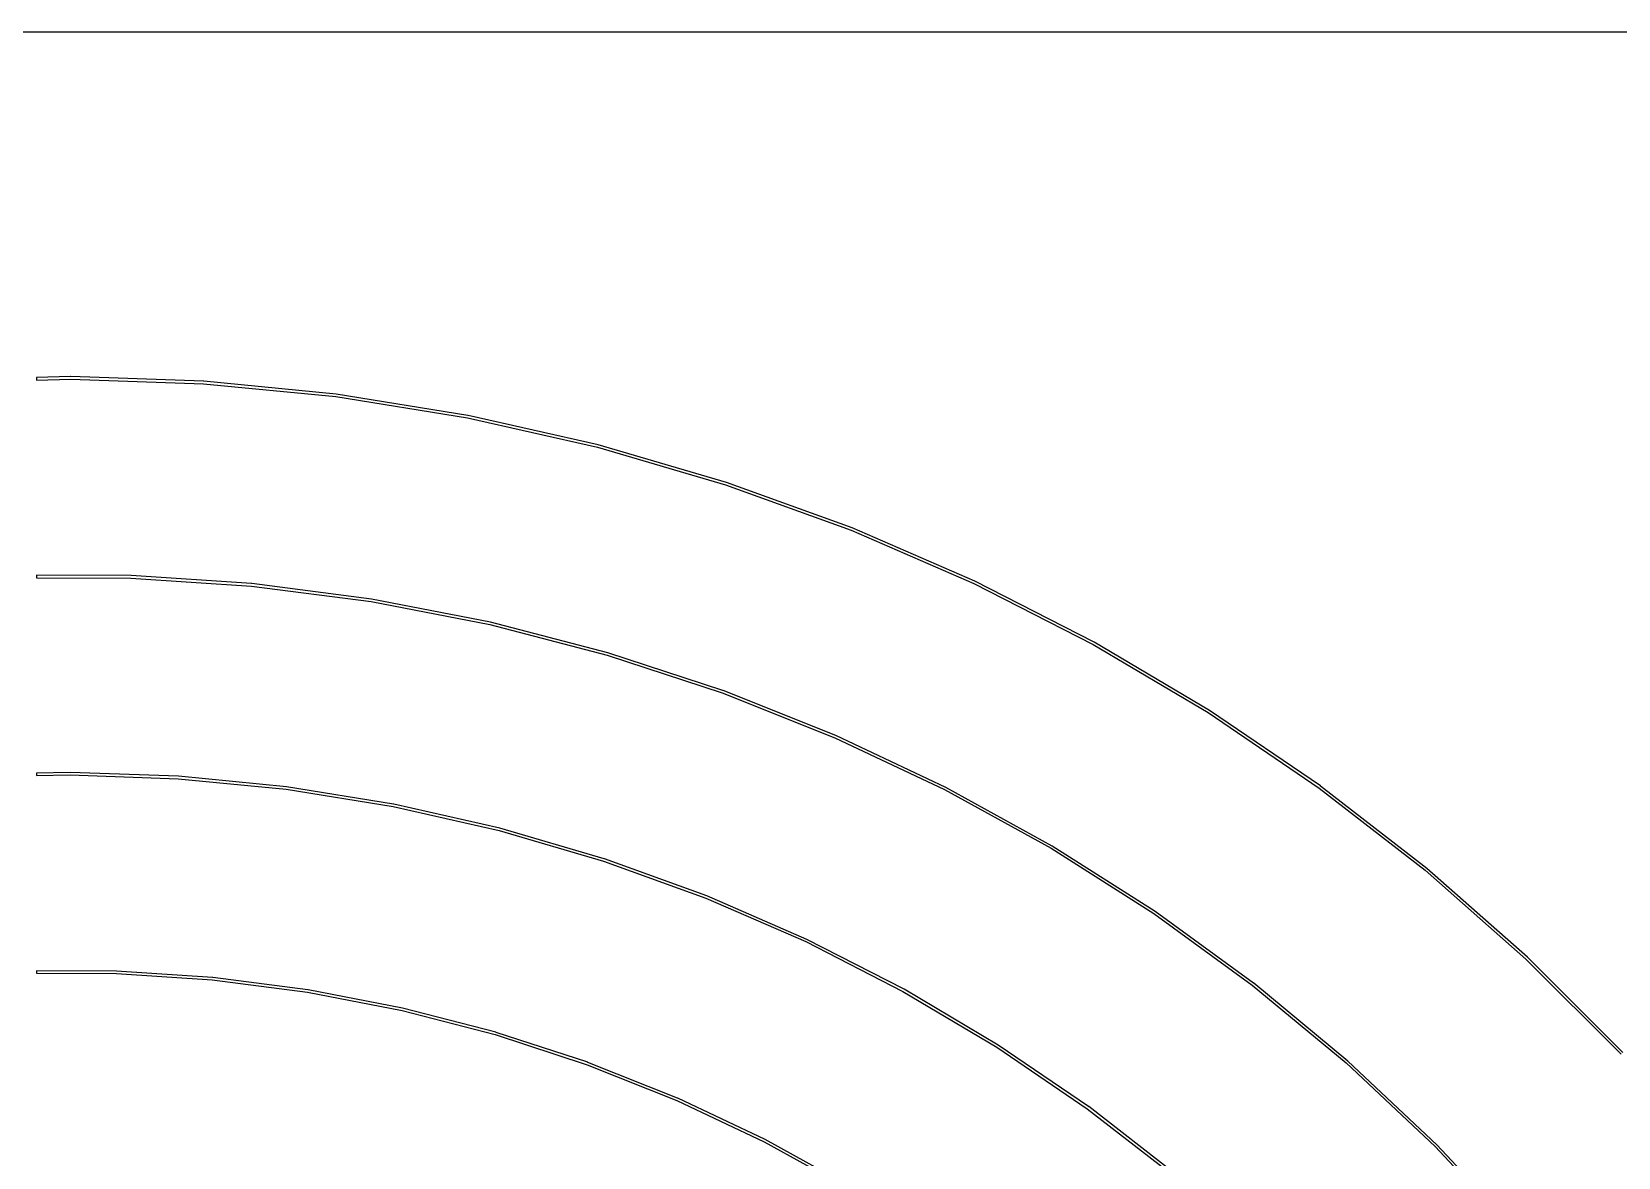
# Model space of a CAD drawing. Extents: x 1.97 to 5.91, y -5.91 to -1.97.
# Drawn here: x 3.937 to 5.2, y -2.864 to -1.969 of the extents above; entities that cross this region are included whole.
import ezdxf

# ---------------------------------------------------------------- set-up
doc = ezdxf.new("R2010")
doc.units = 0
doc.header["$MEASUREMENT"] = 0
doc.layers.add('WHITE', color=7, linetype='CONTINUOUS')

msp = doc.modelspace()

# ---------------------------------------------------------------- linework, layer by layer
at = {"layer": 'WHITE', "linetype": 'CONTINUOUS'}
for p, q in [((1.9685, -1.9685), (5.9055, -1.9685)), ((3.9679, -2.2429), (3.9409, -2.2437)), ((3.9409, -2.2437), (3.9409, -2.2457)), ((3.9409, -2.2457), (3.968, -2.2449)), ((3.968, -2.2429), (3.9679, -2.2429)), ((3.968, -2.2429), (3.968, -2.2429)), ((4.0738, -2.2466), (3.968, -2.2429)), ((3.968, -2.2449), (4.0737, -2.2486)), ((4.0738, -2.2466), (4.0738, -2.2466)), ((4.0739, -2.2466), (4.0738, -2.2466)), ((4.0739, -2.2466), (4.0739, -2.2466)), ((4.1794, -2.2569), (4.0739, -2.2466)), ((4.0737, -2.2486), (4.1791, -2.2589)), ((4.1791, -2.2589), (4.2838, -2.2757)), ((4.1794, -2.2569), (4.1794, -2.2569)), ((4.1794, -2.2569), (4.1794, -2.2569)), ((4.1794, -2.2569), (4.1794, -2.2569)), ((4.2841, -2.2738), (4.1794, -2.2569)), ((4.2838, -2.2757), (4.3873, -2.2991)), ((4.2841, -2.2738), (4.2841, -2.2738)), ((4.2842, -2.2738), (4.2841, -2.2738)), ((4.2842, -2.2738), (4.2842, -2.2738)), ((4.3878, -2.2972), (4.2842, -2.2738)), ((4.3878, -2.2972), (4.3878, -2.2972)), ((4.3878, -2.2972), (4.3878, -2.2972)), ((4.3878, -2.2972), (4.3878, -2.2972)), ((4.3878, -2.2972), (4.3878, -2.2972)), ((4.4898, -2.3271), (4.3878, -2.2972)), ((4.3873, -2.2991), (4.4892, -2.329)), ((4.4892, -2.329), (4.5892, -2.3651)), ((4.4898, -2.3271), (4.4898, -2.3271)), ((4.4899, -2.3271), (4.4898, -2.3271)), ((4.4899, -2.3271), (4.4899, -2.3271)), ((4.5899, -2.3633), (4.4899, -2.3271)), ((4.5892, -2.3651), (4.6868, -2.4075)), ((4.5899, -2.3633), (4.5899, -2.3633)), ((4.5899, -2.3633), (4.5899, -2.3633)), ((4.5899, -2.3633), (4.5899, -2.3633)), ((4.6876, -2.4058), (4.5899, -2.3633)), ((3.9409, -2.401), (3.9409, -2.403)), ((4.0161, -2.4013), (3.9409, -2.401)), ((3.9409, -2.403), (4.016, -2.4033)), ((4.016, -2.4033), (4.1118, -2.4097)), ((4.0161, -2.4013), (4.0161, -2.4013)), ((4.0161, -2.4013), (4.0161, -2.4013)), ((4.112, -2.4077), (4.0161, -2.4013)), ((4.1118, -2.4097), (4.2072, -2.422)), ((4.112, -2.4077), (4.112, -2.4077)), ((4.1121, -2.4077), (4.112, -2.4077)), ((4.1121, -2.4077), (4.1121, -2.4077)), ((4.2075, -2.4201), (4.1121, -2.4077)), ((4.6868, -2.4075), (4.7816, -2.456)), ((4.6876, -2.4058), (4.6876, -2.4058)), ((4.6876, -2.4058), (4.6876, -2.4058)), ((4.6876, -2.4058), (4.6876, -2.4058)), ((4.7825, -2.4543), (4.6876, -2.4058)), ((4.2072, -2.422), (4.3016, -2.4403)), ((4.2075, -2.4201), (4.2075, -2.4201)), ((4.2075, -2.4201), (4.2075, -2.4201)), ((4.2075, -2.4201), (4.2075, -2.4201)), ((4.302, -2.4384), (4.2075, -2.4201)), ((4.3016, -2.4403), (4.3949, -2.4645)), ((4.302, -2.4384), (4.302, -2.4384)), ((4.3021, -2.4384), (4.302, -2.4384)), ((4.3954, -2.4627), (4.3021, -2.4384)), ((4.7816, -2.456), (4.8733, -2.5103)), ((4.7825, -2.4543), (4.7825, -2.4543)), ((4.7826, -2.4543), (4.7825, -2.4543)), ((4.7826, -2.4543), (4.7826, -2.4543)), ((4.8744, -2.5087), (4.7826, -2.4543)), ((4.3949, -2.4645), (4.4865, -2.4946)), ((4.3955, -2.4627), (4.3954, -2.4627)), ((4.3955, -2.4627), (4.3955, -2.4627)), ((4.4871, -2.4927), (4.3955, -2.4627)), ((4.4865, -2.4946), (4.5762, -2.5303)), ((4.4871, -2.4927), (4.4871, -2.4927)), ((4.4872, -2.4927), (4.4871, -2.4927)), ((4.4872, -2.4927), (4.4872, -2.4927)), ((4.5769, -2.5285), (4.4872, -2.4927)), ((4.8733, -2.5103), (4.9616, -2.5704)), ((4.8744, -2.5087), (4.8744, -2.5087)), ((4.8744, -2.5087), (4.8744, -2.5087)), ((4.8744, -2.5087), (4.8744, -2.5087)), ((4.9627, -2.5687), (4.8744, -2.5087)), ((4.5762, -2.5303), (4.6635, -2.5716)), ((4.5769, -2.5285), (4.5769, -2.5285)), ((4.577, -2.5285), (4.5769, -2.5285)), ((4.577, -2.5285), (4.577, -2.5285)), ((4.6644, -2.5698), (4.577, -2.5285)), ((3.9675, -2.5579), (3.9409, -2.5586)), ((3.9409, -2.5586), (3.9409, -2.5605)), ((3.9409, -2.5605), (3.9675, -2.5598)), ((3.9675, -2.5579), (3.9675, -2.5579)), ((3.9675, -2.5579), (3.9675, -2.5579)), ((3.9676, -2.5579), (3.9675, -2.5579)), ((3.9675, -2.5598), (4.0536, -2.5629)), ((3.9676, -2.5579), (3.9676, -2.5579)), ((4.0537, -2.5609), (3.9676, -2.5579)), ((4.0536, -2.5629), (4.1395, -2.5713)), ((4.0537, -2.5609), (4.0537, -2.5609)), ((4.0538, -2.5609), (4.0537, -2.5609)), ((4.0538, -2.5609), (4.0538, -2.5609)), ((4.1397, -2.5693), (4.0538, -2.5609)), ((4.1395, -2.5713), (4.2247, -2.5851)), ((4.1397, -2.5693), (4.1397, -2.5693)), ((4.1397, -2.5693), (4.1397, -2.5693)), ((4.1397, -2.5693), (4.1397, -2.5693)), ((4.225, -2.5831), (4.1397, -2.5693)), ((4.6635, -2.5716), (4.7482, -2.6183)), ((4.6644, -2.5698), (4.6644, -2.5698)), ((4.6645, -2.5698), (4.6644, -2.5698)), ((4.6645, -2.5698), (4.6645, -2.5698)), ((4.7492, -2.6166), (4.6645, -2.5698)), ((4.9616, -2.5704), (5.0459, -2.6358)), ((4.9627, -2.5687), (4.9627, -2.5687)), ((4.9627, -2.5688), (4.9627, -2.5687)), ((4.9627, -2.5688), (4.9627, -2.5688)), ((5.0472, -2.6343), (4.9627, -2.5688)), ((4.2247, -2.5851), (4.309, -2.6042)), ((4.225, -2.5831), (4.225, -2.5831)), ((4.2251, -2.5831), (4.225, -2.5831)), ((4.2251, -2.5831), (4.2251, -2.5831)), ((4.3095, -2.6022), (4.2251, -2.5831)), ((4.309, -2.6042), (4.392, -2.6285)), ((4.3095, -2.6022), (4.3095, -2.6022)), ((4.3095, -2.6022), (4.3095, -2.6022)), ((4.3095, -2.6023), (4.3095, -2.6022)), ((4.3095, -2.6023), (4.3095, -2.6023)), ((4.3926, -2.6266), (4.3095, -2.6023)), ((4.7482, -2.6183), (4.8299, -2.6702)), ((4.7492, -2.6166), (4.7492, -2.6166)), ((4.7492, -2.6166), (4.7492, -2.6166)), ((4.7492, -2.6166), (4.7492, -2.6166)), ((4.7492, -2.6166), (4.7492, -2.6166)), ((4.831, -2.6686), (4.7492, -2.6166)), ((4.392, -2.6285), (4.4735, -2.658)), ((4.3927, -2.6267), (4.3926, -2.6266)), ((4.3927, -2.6266), (4.3927, -2.6267)), ((4.4742, -2.6562), (4.3927, -2.6266)), ((5.0459, -2.6358), (5.1261, -2.7065)), ((5.0472, -2.6343), (5.0472, -2.6343)), ((5.0472, -2.6343), (5.0472, -2.6343)), ((5.0472, -2.6343), (5.0472, -2.6343)), ((5.1274, -2.705), (5.0472, -2.6343)), ((4.4735, -2.658), (4.553, -2.6926)), ((4.4742, -2.6562), (4.4742, -2.6562)), ((4.4742, -2.6562), (4.4742, -2.6562)), ((4.4742, -2.6562), (4.4742, -2.6562)), ((4.5538, -2.6908), (4.4742, -2.6562)), ((4.8299, -2.6702), (4.9083, -2.7272)), ((4.831, -2.6686), (4.831, -2.6686)), ((4.831, -2.6686), (4.831, -2.6686)), ((4.831, -2.6686), (4.831, -2.6686)), ((4.9094, -2.7257), (4.831, -2.6686)), ((4.553, -2.6926), (4.6303, -2.7322)), ((4.5538, -2.6909), (4.5538, -2.6908)), ((4.5539, -2.6909), (4.5538, -2.6909)), ((4.5539, -2.6909), (4.5539, -2.6909)), ((4.6312, -2.7304), (4.5539, -2.6909)), ((5.1261, -2.7065), (5.2018, -2.7821)), ((5.1274, -2.705), (5.1274, -2.705)), ((5.1275, -2.7051), (5.1274, -2.705)), ((5.2032, -2.7807), (5.1275, -2.7051)), ((3.9409, -2.7158), (3.9409, -2.7178)), ((4.0046, -2.716), (3.9409, -2.7158)), ((3.9409, -2.7178), (4.0045, -2.718)), ((4.0045, -2.718), (4.0807, -2.723)), ((4.0046, -2.716), (4.0046, -2.716)), ((4.0046, -2.716), (4.0046, -2.716)), ((4.0809, -2.7211), (4.0046, -2.716)), ((4.0807, -2.723), (4.1566, -2.7329)), ((4.0809, -2.7211), (4.0809, -2.7211)), ((4.081, -2.7211), (4.0809, -2.7211)), ((4.081, -2.7211), (4.081, -2.7211)), ((4.1568, -2.7309), (4.081, -2.7211)), ((4.9094, -2.7257), (4.9094, -2.7257)), ((4.9095, -2.7257), (4.9094, -2.7257)), ((4.9095, -2.7257), (4.9095, -2.7257)), ((4.9843, -2.7876), (4.9095, -2.7257)), ((4.1566, -2.7329), (4.2317, -2.7474)), ((4.1568, -2.7309), (4.1568, -2.7309)), ((4.1569, -2.7309), (4.1568, -2.7309)), ((4.1569, -2.7309), (4.1569, -2.7309)), ((4.2321, -2.7455), (4.1569, -2.7309)), ((4.6303, -2.7322), (4.7051, -2.7765)), ((4.6312, -2.7305), (4.6312, -2.7304)), ((4.6313, -2.7305), (4.6312, -2.7305)), ((4.6313, -2.7305), (4.6313, -2.7305)), ((4.6313, -2.7305), (4.6313, -2.7305)), ((4.7061, -2.7749), (4.6313, -2.7305)), ((4.9083, -2.7272), (4.983, -2.7891)), ((4.2317, -2.7474), (4.3059, -2.7666)), ((4.2321, -2.7455), (4.2321, -2.7455)), ((4.2322, -2.7455), (4.2321, -2.7455)), ((4.3064, -2.7647), (4.2322, -2.7455)), ((4.3064, -2.7647), (4.3064, -2.7647)), ((4.3064, -2.7647), (4.3064, -2.7647)), ((4.3065, -2.7648), (4.3064, -2.7647)), ((4.3065, -2.7648), (4.3065, -2.7648)), ((4.3795, -2.7886), (4.3065, -2.7648)), ((4.3059, -2.7666), (4.3789, -2.7905)), ((4.7051, -2.7765), (4.777, -2.8255)), ((4.7061, -2.7749), (4.7061, -2.7749)), ((4.7061, -2.7749), (4.7061, -2.7749)), ((4.7781, -2.8239), (4.7061, -2.7749)), ((4.3795, -2.7886), (4.3795, -2.7886)), ((4.3796, -2.7887), (4.3795, -2.7886)), ((4.3796, -2.7887), (4.3796, -2.7887)), ((4.451, -2.8171), (4.3796, -2.7887)), ((4.983, -2.7891), (5.0538, -2.8556)), ((4.9843, -2.7876), (4.9843, -2.7876)), ((4.9843, -2.7877), (4.9843, -2.7876)), ((4.9843, -2.7877), (4.9843, -2.7877)), ((5.0551, -2.8542), (4.9843, -2.7877)), ((4.3789, -2.7905), (4.4503, -2.8189)), ((4.4503, -2.8189), (4.5198, -2.8518)), ((4.451, -2.8171), (4.451, -2.8171)), ((4.4511, -2.8171), (4.451, -2.8171)), ((4.4511, -2.8171), (4.4511, -2.8171)), ((4.5207, -2.85), (4.4511, -2.8171)), ((4.777, -2.8255), (4.8458, -2.879)), ((4.7781, -2.8239), (4.7781, -2.8239)), ((4.7782, -2.824), (4.7781, -2.8239)), ((4.7782, -2.8239), (4.7782, -2.824)), ((4.847, -2.8774), (4.7782, -2.8239)), ((4.5198, -2.8518), (4.5873, -2.889)), ((4.5207, -2.85), (4.5207, -2.85)), ((4.5208, -2.85), (4.5207, -2.85)), ((4.5208, -2.85), (4.5208, -2.85)), ((4.5883, -2.8873), (4.5208, -2.85)), ((5.0538, -2.8556), (5.1203, -2.9264)), ((5.0551, -2.8542), (5.0551, -2.8542)), ((5.0552, -2.8542), (5.0551, -2.8542)), ((5.0552, -2.8542), (5.0552, -2.8542)), ((5.0552, -2.8542), (5.0552, -2.8542)), ((5.1218, -2.9251), (5.0552, -2.8542))]:
    msp.add_line(p, q, dxfattribs=at)

doc.saveas('drawing.dxf')
